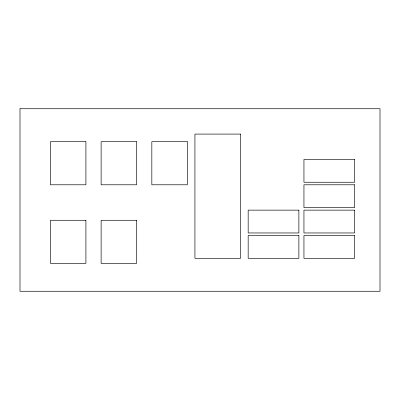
<?xml version="1.0" encoding="UTF-8"?>
<svg xmlns="http://www.w3.org/2000/svg" width="400" height="400" viewBox="0 0 400 400"><rect width="100%" height="100%" fill="white"/><g stroke="black" fill="none" stroke-linecap="round" stroke-linejoin="round"><path stroke-width="0.6" d="M20 108.73L20 291.27L380 291.27L380 108.73L20 108.73M240.565 134.085L194.93 134.085L194.93 258.31L240.565 258.31L240.565 134.085M85.915 141.69L50.425 141.69L50.425 184.79L85.915 184.79L85.915 141.69M136.62 141.69L101.125 141.69L101.125 184.79L136.62 184.79L136.62 141.69M187.325 141.69L151.83 141.69L151.83 184.79L187.325 184.79L187.325 141.69M354.65 159.435L303.945 159.435L303.945 182.255L354.65 182.255L354.65 159.435M354.65 184.79L303.945 184.79L303.945 207.605L354.65 207.605L354.65 184.79M298.875 210.14L248.17 210.14L248.17 232.96L298.875 232.96L298.875 210.14M354.65 210.14L303.945 210.14L303.945 232.96L354.65 232.96L354.65 210.14M85.915 220.28L50.425 220.28L50.425 263.38L85.915 263.38L85.915 220.28M136.62 220.28L101.125 220.28L101.125 263.38L136.62 263.38L136.62 220.28M298.875 235.495L248.17 235.495L248.17 258.31L298.875 258.31L298.875 235.495M354.65 235.495L303.945 235.495L303.945 258.31L354.65 258.31L354.65 235.495"/></g></svg>
